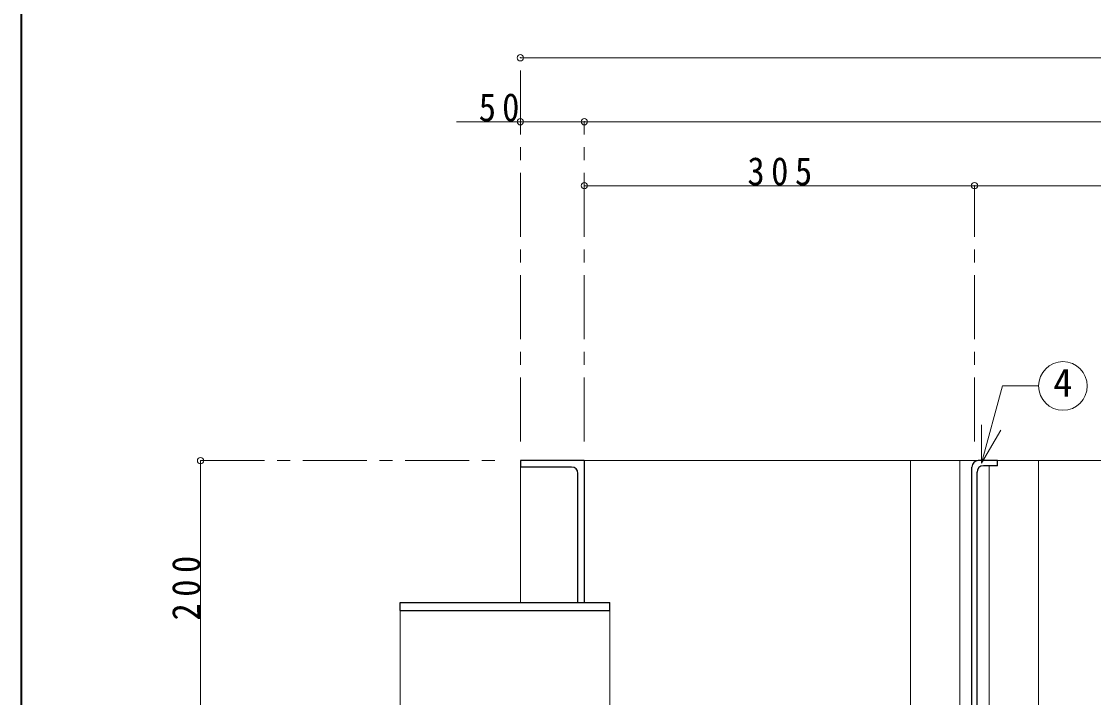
# Model space of a CAD drawing. Units: millimetres at full size, sheet at 1:10. Extents: x -2067 to 1983, y -1388 to 1422.
# Drawn here: x -2067 to -1229, y -348 to 180 of the extents above; entities that cross this region are included whole.
import ezdxf
from ezdxf.enums import TextEntityAlignment as Align

# ---------------------------------------------------------------- set-up
doc = ezdxf.new("R2010")
doc.units = ezdxf.units.MM
doc.header["$LTSCALE"] = 10
doc.header["$PDMODE"] = 32
doc.header["$PDSIZE"] = 5
doc.linetypes.add('CHAIN1', pattern=[8, 5, -1, 1, -1])
doc.layers.add('0-0____1', color=7, linetype='Continuous', lineweight=18)
doc.styles.add('ＭＳ ゴシック', font='')
doc.styles.get('ＭＳ ゴシック').set_extended_font_data('MS Gothic')

msp = doc.modelspace()

# ---------------------------------------------------------------- linework, layer by layer
at = {"layer": '0-0____1', "color": 1, "lineweight": 40}
msp.add_line((-2066.63, -1388.34), (-2066.63, 1421.66), dxfattribs=at)
at = {"layer": '0-0____1', "color": 4, "lineweight": 9}
for p, q in [((173.37, 151.91), (-1676.63, 151.91)), ((-1726.63, 101.91), (-1626.63, 101.91)), ((-1626.63, 101.91), (123.37, 101.91)), ((-1321.63, 51.91), (-1626.63, 51.91)), ((-971.63, 51.91), (-1321.63, 51.91)), ((-1926.63, -163.09), (-1926.63, -363.09)), ((-1371.63, -575.1), (-1371.63, -163.09)), ((-1271.63, -575.1), (-1271.63, -163.09)), ((-1676.63, -168.09), (-1676.63, -274.09))]:
    msp.add_line(p, q, dxfattribs=at)
at = {"layer": '0-0____1', "color": 4, "linetype": 'CHAIN1', "lineweight": 9}
for p, q in [((-1676.63, -148.09), (-1676.63, 151.91)), ((-1626.63, -148.09), (-1626.63, 101.91)), ((-1321.63, -148.09), (-1321.63, 51.91)), ((-1926.63, -163.09), (-1691.63, -163.09))]:
    msp.add_line(p, q, dxfattribs=at)
at = {"layer": '0-0____1'}
for p, q in [((-1316.02, -165.13), (-1299.82, -104.68)), ((-1271.5, -104.68), (-1299.82, -104.68)), ((-1316.02, -165.13), (-1316.02, -135.13)), ((-1316.02, -165.13), (-1301.02, -139.15)), ((-1626.63, -163.09), (-1318.63, -163.09)), ((-1333.13, -163.09), (-1333.13, -572.34)), ((-1310.13, -167.09), (-1310.13, -572.34)), ((-1303.63, -163.09), (-968.63, -163.09)), ((-1770.63, -280.17), (-1770.63, -446.02)), ((-1606.63, -280.17), (-1606.63, -446.02))]:
    msp.add_line(p, q, dxfattribs=at)
at = {"layer": '0-0____1', "color": 5, "lineweight": 25}
for p, q in [((-1676.63, -163.09), (-1676.63, -168.09)), ((-1626.63, -163.09), (-1676.63, -163.09)), ((-1626.63, -163.09), (-1626.63, -274.09)), ((-1303.63, -163.09), (-1318.63, -163.09)), ((-1303.63, -167.09), (-1314.63, -167.09)), ((-1303.63, -167.09), (-1303.63, -163.09)), ((-1636.63, -168.09), (-1676.63, -168.09)), ((-1631.63, -274.09), (-1631.63, -173.09)), ((-1323.63, -1058.09), (-1323.63, -168.09)), ((-1319.63, -1058.09), (-1319.63, -172.09)), ((-1770.63, -274.09), (-1606.63, -274.09)), ((-1770.63, -280.17), (-1770.63, -274.09)), ((-1606.63, -280.17), (-1606.63, -274.09)), ((-1770.63, -280.17), (-1606.63, -280.17))]:
    msp.add_line(p, q, dxfattribs=at)
at = {"layer": '0-0____1'}
msp.add_circle((-1252.5, -104.68), 19, dxfattribs=at)
at = {"layer": '0-0____1', "color": 5, "lineweight": 25}
for centre, start, end in [((-1318.63, -168.09), 90, 180), ((-1314.63, -172.09), 90, 180), ((-1636.63, -173.09), 0, 90)]:
    msp.add_arc(centre, 5, start, end, dxfattribs=at)
at = {"layer": '0-0____1', "color": 4}
for p in [(-1676.63, 151.91), (-1676.63, 101.91), (-1626.63, 101.91), (-1626.63, 51.91), (-1321.63, 51.91), (-1926.63, -163.09)]:
    msp.add_point(p, dxfattribs=at)

# ---------------------------------------------------------------- texts
at = {"layer": '0-0____1', "style": 'ＭＳ ゴシック'}
msp.add_text('4', height=21.99, dxfattribs=at).set_placement((-1260, -119.68), align=Align.BOTTOM_LEFT)
at = {"layer": '0-0____1', "char_height": 21.99, "attachment_point": 7, "style": 'ＭＳ ゴシック'}
for s, insert in [('\\T1.36;\\W0.9;50', (-1709.13, 101.91)), ('\\T1.38;\\W0.9;305', (-1499.13, 51.91))]:
    msp.add_mtext(s, dxfattribs=dict(at, insert=insert))
at = {"layer": '0-0____1', "insert": (-1926.63, -288.09), "char_height": 21.99, "attachment_point": 7, "rotation": 90, "style": 'ＭＳ ゴシック'}
msp.add_mtext('\\T1.38;\\W0.9;200', dxfattribs=at)

doc.saveas('drawing.dxf')
